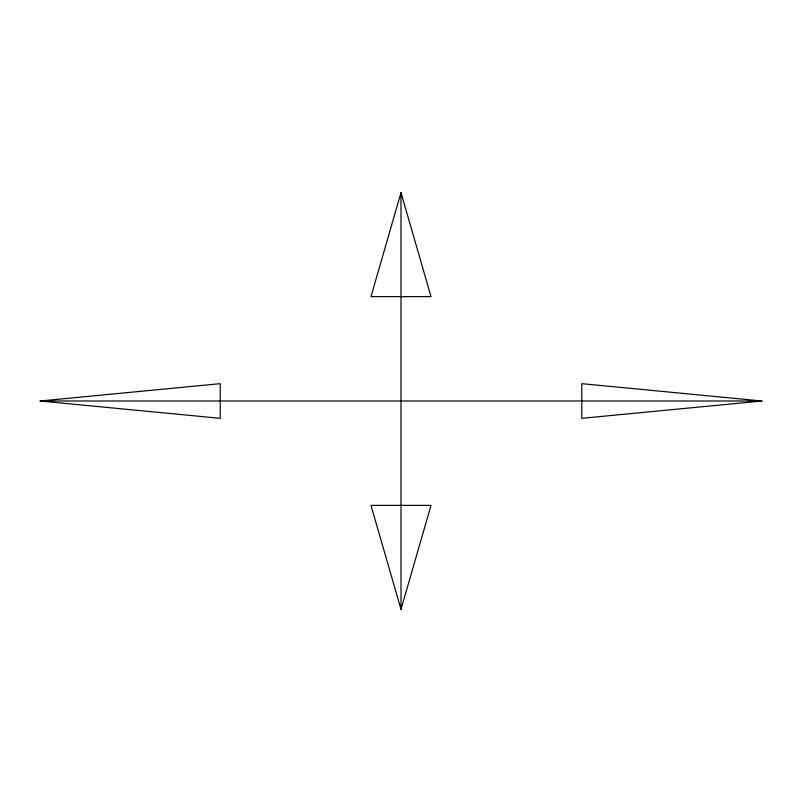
<?xml version="1.0" encoding="UTF-8"?>
<svg xmlns="http://www.w3.org/2000/svg" width="802" height="802" viewBox="0 0 802 802"><rect width="100%" height="100%" fill="white"/><g stroke="black" fill="none" stroke-linecap="round" stroke-linejoin="round"><path stroke-width="1.2" d="M401 192.64L370.975 296.64L431.025 296.64L401 192.64L401 609.36L370.975 505.36L431.025 505.36L401 609.36M40.1 401L220.239 383.667L220.239 418.333L40.1 401L761.9 401L581.761 418.333L581.761 383.667L761.9 401"/></g></svg>
